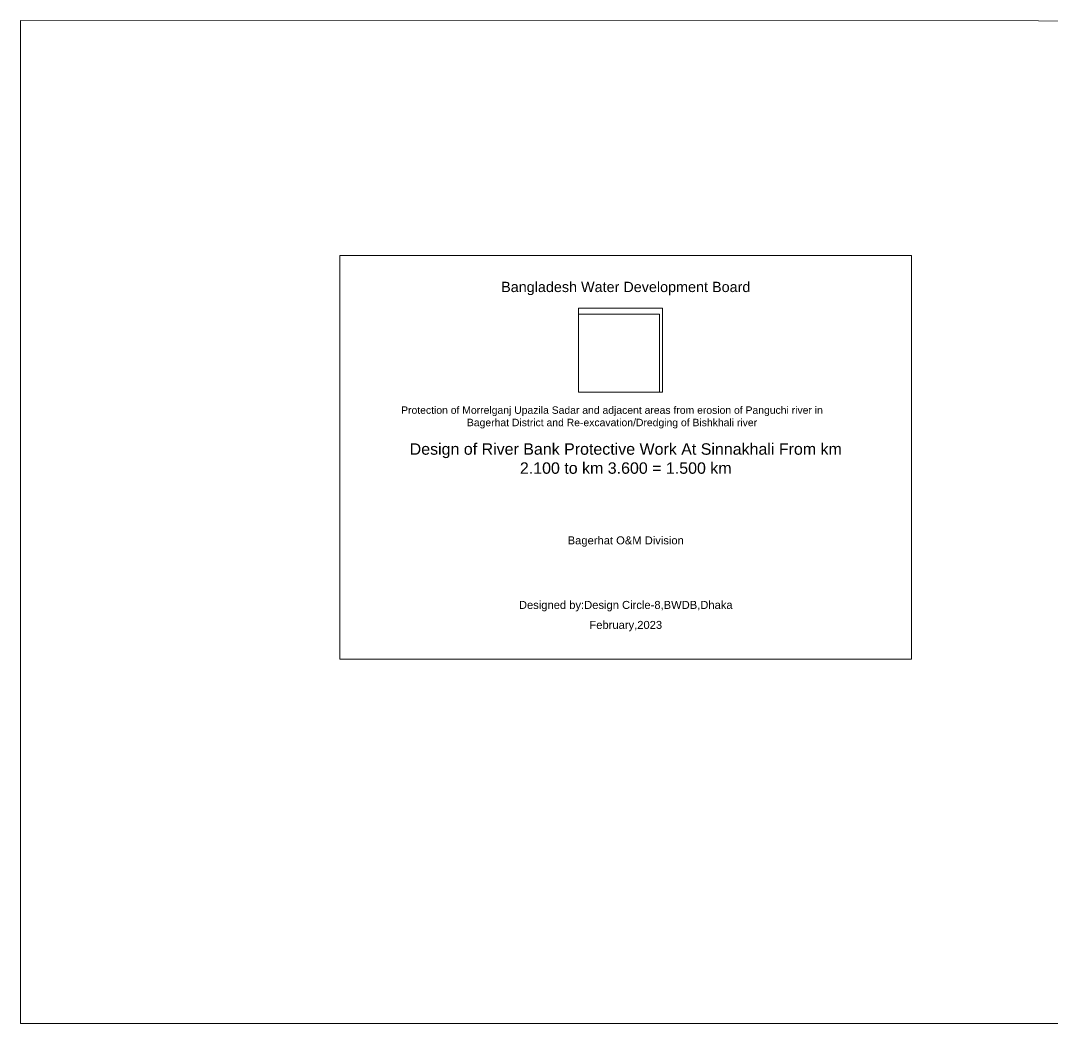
# Model space of a CAD drawing. Header units: inches. Extents: x 91231 to 269365, y -29123 to 27954.
# Drawn here: x 91231 to 109283, y -29123 to -11572 of the extents above; entities that cross this region are included whole.
import ezdxf

# ---------------------------------------------------------------- set-up
doc = ezdxf.new("R2010")
doc.units = ezdxf.units.IN
doc.header["$LTSCALE"] = 7
doc.header["$MEASUREMENT"] = 0
doc.layers.add('Cross Section Labels', color=7, linetype='Continuous', lineweight=9)
doc.layers.add('Long Section Labels', color=7, linetype='Continuous', lineweight=9)
doc.styles.get("Standard").update_dxf_attribs({"font": 'arial.ttf'})
picture_1 = doc.add_image_def('image3.png', size_in_pixel=(251, 242))
picture_2 = doc.add_image_def('image4.jpg', size_in_pixel=(6041, 6041))

msp = doc.modelspace()

# ---------------------------------------------------------------- linework, layer by layer
at = {"layer": 'Cross Section Labels'}
msp.add_lwpolyline([(96818.64217, -15680.12051), (106818.64217, -15680.12051), (106818.64217, -22751.12051), (96818.64217, -22751.12051)], close=True, dxfattribs=at)
at = {"layer": 'Long Section Labels'}
msp.add_lwpolyline([(91231.23993, -11571.79148), (269365.10395, -11625.10647), (269365.10395, -29123.34064), (91231.23993, -29123.34064)], close=True, dxfattribs=at)

# ---------------------------------------------------------------- texts
at = {"layer": 'Cross Section Labels', "attachment_point": 5}
for s, insert, char_height in [('Bangladesh Water Development Board', (101818.64217, -16260.12051), 180), ('Designed by:Design Circle-8,BWDB,Dhaka', (101818.64217, -21820.12051), 140), ('February,2023', (101818.64217, -22170.12051), 140)]:
    msp.add_mtext(s, dxfattribs=dict(at, insert=insert, char_height=char_height))
at = {"layer": 'Cross Section Labels', "width": 8000}
for s, insert, char_height, attachment_point in [('Protection of Morrelganj Upazila Sadar and adjacent areas from erosion of Panguchi river in Bagerhat District and Re-excavation/Dredging of Bishkhali river', (101578.0545, -18517.15289), 130, 5), ('Design of River Bank Protective Work At Sinnakhali From km 2.100 to km 3.600 = 1.500 km', (101818.64217, -18970.12051), 200, 2), ('Bagerhat O&M Division', (101818.64217, -20690.12051), 140, 5)]:
    msp.add_mtext(s, dxfattribs=dict(at, insert=insert, char_height=char_height, attachment_point=attachment_point))

# ---------------------------------------------------------------- pictures from other files: only their frames are drawn
at = {"layer": 'Long Section Labels'}
image = msp.add_image(picture_2, insert=(100992.57666, -18073.48325), size_in_units=(1467.75164, 1467.75164), dxfattribs=at)
image.dxf.flags = 7
image = msp.add_image(picture_1, insert=(100992.57666, -18073.48325), size_in_units=(1413.46644, 1362.78438), dxfattribs=at)
image.dxf.flags = 7

doc.saveas('drawing.dxf')
